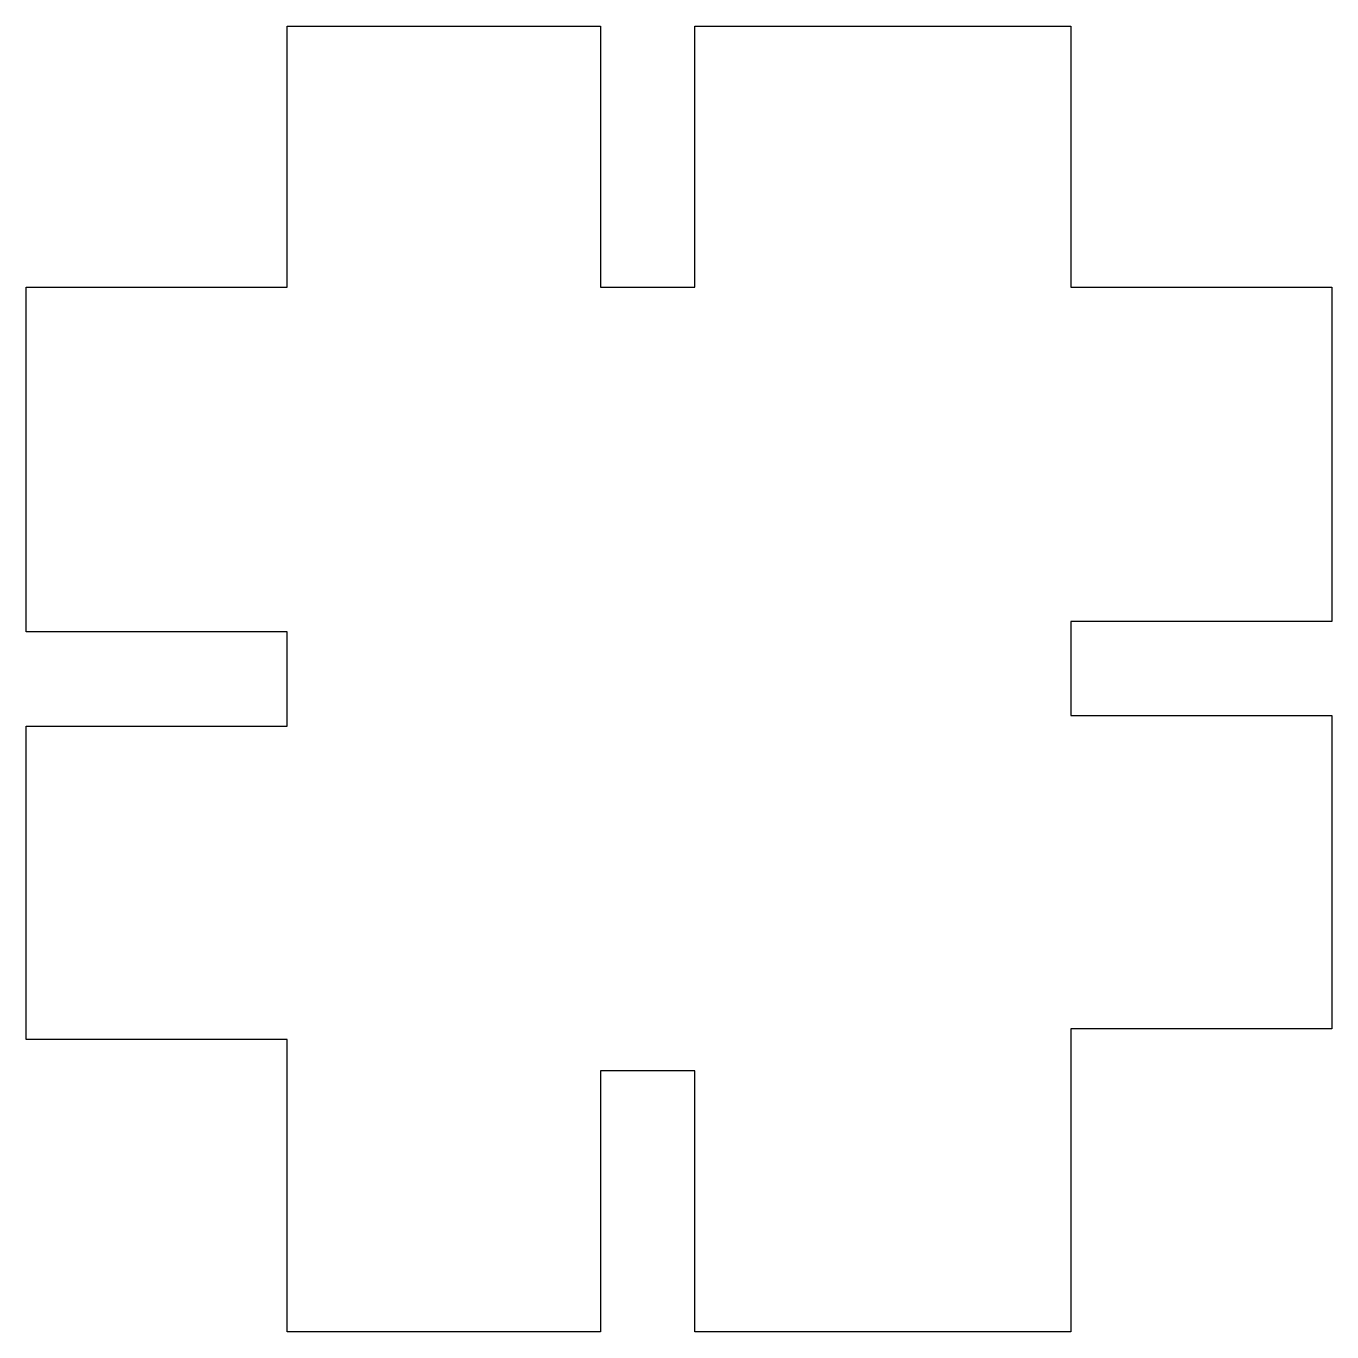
# Model space of a CAD drawing. Header units: millimetres. Extents: x 0 to 25, y 0 to 25.
import ezdxf

# ---------------------------------------------------------------- set-up
doc = ezdxf.new("R2010")
doc.units = ezdxf.units.MM
doc.layers.get('0').update_dxf_attribs({"linetype": 'CONTINUOUS'})

msp = doc.modelspace()

# ---------------------------------------------------------------- linework, layer by layer
msp.add_lwpolyline([(0, 20), (5, 20), (5, 25), (11, 25), (11, 20), (12.8, 20), (12.8, 25), (20, 25), (20, 20), (25, 20), (25, 13.6), (20, 13.6), (20, 11.8), (25, 11.8), (25, 5.8), (20, 5.8), (20, 0), (12.8, 0), (12.8, 5), (11, 5), (11, 0), (5, 0), (5, 5.6), (0, 5.6), (0, 11.6), (5, 11.6), (5, 13.4), (0, 13.4)], close=True)

doc.saveas('drawing.dxf')
